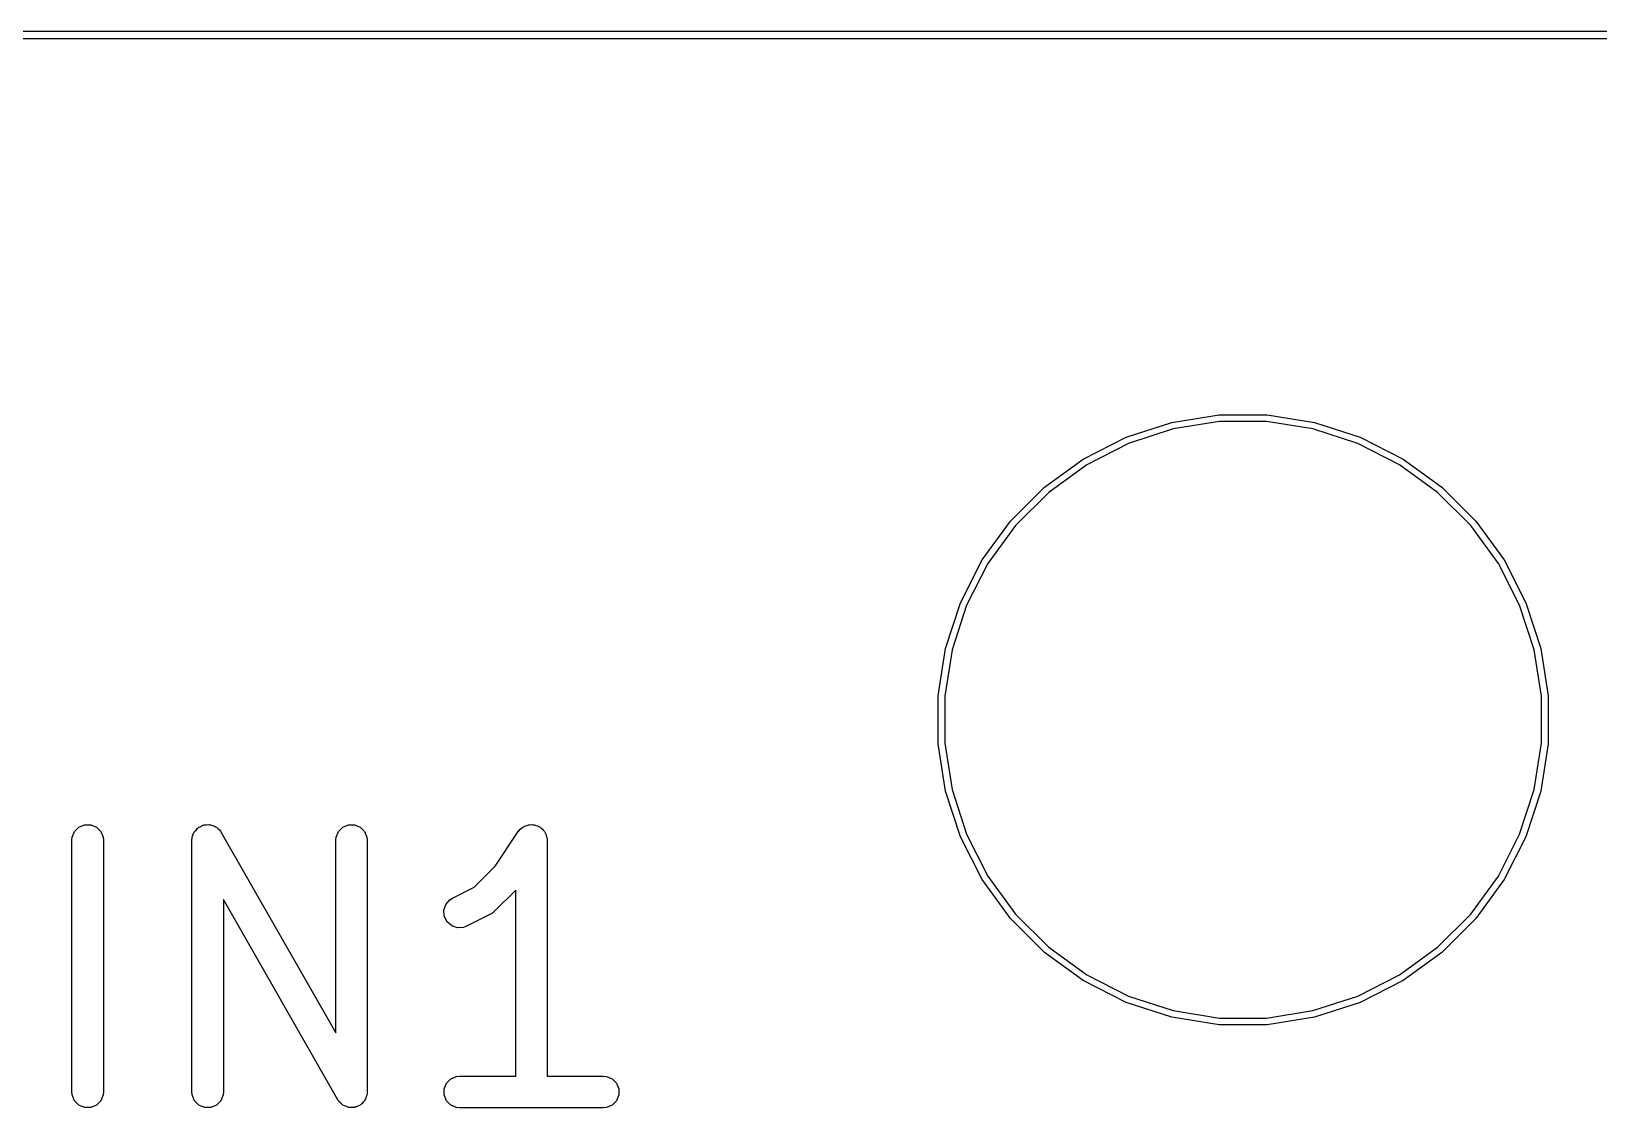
# Model space of a CAD drawing. Header units: inches. Extents: x 3.57 to 5.54, y -5.78 to -1.8.
# Drawn here: x 3.8189 to 4.1252, y -2.0133 to -1.8029 of the extents above; entities that cross this region are included whole.
import ezdxf

# ---------------------------------------------------------------- set-up
doc = ezdxf.new("R2010")
doc.units = ezdxf.units.IN
doc.header["$MEASUREMENT"] = 0
doc.layers.add('F.Silkscreen', color=41, linetype='CONTINUOUS', true_color=0xf2eda1)

msp = doc.modelspace()

# ---------------------------------------------------------------- linework, layer by layer
at = {"layer": 'F.Silkscreen', "linetype": 'CONTINUOUS'}
for p, q in [((3.56644, -1.80289), (5.53494, -1.80289)), ((5.53419, -1.80439), (3.56719, -1.80439)), ((4.0328, -1.88225), (4.04173, -1.87935)), ((4.04173, -1.87935), (4.051, -1.87788)), ((4.0511, -1.87919), (4.04204, -1.88063)), ((4.051, -1.87788), (4.06038, -1.87788)), ((4.06028, -1.87919), (4.0511, -1.87919)), ((4.06934, -1.88063), (4.06028, -1.87919)), ((4.06038, -1.87788), (4.06965, -1.87935)), ((4.06965, -1.87935), (4.07858, -1.88225)), ((4.02444, -1.88651), (4.0328, -1.88225)), ((4.03331, -1.88347), (4.02513, -1.88763)), ((4.04204, -1.88063), (4.03331, -1.88347)), ((4.07807, -1.88347), (4.06934, -1.88063)), ((4.08625, -1.88763), (4.07807, -1.88347)), ((4.07858, -1.88225), (4.08694, -1.88651)), ((4.01685, -1.89202), (4.02444, -1.88651)), ((4.08694, -1.88651), (4.09453, -1.89202)), ((4.02513, -1.88763), (4.01771, -1.89303)), ((4.09367, -1.89303), (4.08625, -1.88763)), ((4.01021, -1.89866), (4.01685, -1.89202)), ((4.09453, -1.89202), (4.10117, -1.89866)), ((4.01771, -1.89303), (4.01122, -1.89952)), ((4.10016, -1.89952), (4.09367, -1.89303)), ((4.0047, -1.90625), (4.01021, -1.89866)), ((4.10117, -1.89866), (4.10668, -1.90625)), ((4.01122, -1.89952), (4.00582, -1.90694)), ((4.10556, -1.90694), (4.10016, -1.89952)), ((4.00044, -1.91461), (4.0047, -1.90625)), ((4.00582, -1.90694), (4.00166, -1.91512)), ((4.10972, -1.91512), (4.10556, -1.90694)), ((4.10668, -1.90625), (4.11094, -1.91461)), ((3.99754, -1.92354), (4.00044, -1.91461)), ((4.00166, -1.91512), (3.99882, -1.92385)), ((4.11256, -1.92385), (4.10972, -1.91512)), ((4.11094, -1.91461), (4.11384, -1.92354)), ((3.99607, -1.93281), (3.99754, -1.92354)), ((3.99882, -1.92385), (3.99738, -1.93291)), ((4.11399, -1.93291), (4.11256, -1.92385)), ((4.11384, -1.92354), (4.11531, -1.93281)), ((3.99607, -1.93291), (3.99607, -1.93281)), ((3.99607, -1.94219), (3.99607, -1.93291)), ((3.99738, -1.93291), (3.99738, -1.94209)), ((4.11399, -1.94209), (4.11399, -1.93291)), ((4.11531, -1.93281), (4.11531, -1.94219)), ((3.99754, -1.95146), (3.99607, -1.94219)), ((3.99738, -1.94209), (3.99882, -1.95115)), ((4.11256, -1.95115), (4.11399, -1.94209)), ((4.11531, -1.94219), (4.11384, -1.95146)), ((4.00044, -1.96039), (3.99754, -1.95146)), ((3.99882, -1.95115), (4.00166, -1.95988)), ((4.10972, -1.95988), (4.11256, -1.95115)), ((4.11384, -1.95146), (4.11094, -1.96039)), ((3.82689, -1.96045), (3.82735, -1.95934)), ((3.82735, -1.95934), (3.8282, -1.95849)), ((3.8282, -1.95849), (3.82931, -1.95803)), ((3.82931, -1.95803), (3.83051, -1.95803)), ((3.83051, -1.95803), (3.83161, -1.95849)), ((3.83161, -1.95849), (3.83246, -1.95934)), ((3.83246, -1.95934), (3.83292, -1.96045)), ((3.85032, -1.96045), (3.85048, -1.96007)), ((3.85048, -1.96007), (3.85059, -1.95968)), ((3.85059, -1.95968), (3.85071, -1.95952)), ((3.85071, -1.95952), (3.85078, -1.95934)), ((3.85078, -1.95934), (3.85107, -1.95905)), ((3.85107, -1.95905), (3.85132, -1.95873)), ((3.85132, -1.95873), (3.85149, -1.95863)), ((3.85149, -1.95863), (3.85163, -1.95849)), ((3.85163, -1.95849), (3.85201, -1.95834)), ((3.85201, -1.95834), (3.85236, -1.95813)), ((3.85236, -1.95813), (3.85256, -1.95811)), ((3.85256, -1.95811), (3.85274, -1.95803)), ((3.85274, -1.95803), (3.85315, -1.95803)), ((3.85315, -1.95803), (3.85356, -1.95798)), ((3.85356, -1.95798), (3.85374, -1.95803)), ((3.85374, -1.95803), (3.85394, -1.95803)), ((3.85394, -1.95803), (3.85432, -1.95819)), ((3.85432, -1.95819), (3.85471, -1.9583)), ((3.85471, -1.9583), (3.85487, -1.95842)), ((3.85487, -1.95842), (3.85505, -1.95849)), ((3.85505, -1.95849), (3.85534, -1.95878)), ((3.85534, -1.95878), (3.85566, -1.95903)), ((3.85566, -1.95903), (3.85584, -1.95928)), ((3.85584, -1.95928), (3.8559, -1.95934)), ((3.8559, -1.95934), (3.85592, -1.9594)), ((3.85592, -1.9594), (3.85601, -1.95952)), ((3.85601, -1.95952), (3.87839, -1.99868)), ((3.87845, -1.96045), (3.8789, -1.95934)), ((3.8789, -1.95934), (3.87975, -1.95849)), ((3.87975, -1.95849), (3.88086, -1.95803)), ((3.88086, -1.95803), (3.88206, -1.95803)), ((3.88206, -1.95803), (3.88317, -1.95849)), ((3.88317, -1.95849), (3.88402, -1.95934)), ((3.88402, -1.95934), (3.88448, -1.96045)), ((3.90954, -1.96612), (3.91405, -1.95934)), ((3.91405, -1.95934), (3.91406, -1.95934)), ((3.91406, -1.95934), (3.91444, -1.95888)), ((3.91406, -1.95934), (3.91406, -1.95934)), ((3.91406, -1.95934), (3.91406, -1.95934)), ((3.91444, -1.95888), (3.91469, -1.95871)), ((3.91469, -1.95871), (3.91491, -1.95849)), ((3.91491, -1.95849), (3.91518, -1.95838)), ((3.91518, -1.95838), (3.91543, -1.95821)), ((3.91543, -1.95821), (3.91573, -1.95815)), ((3.91573, -1.95815), (3.91601, -1.95803)), ((3.91601, -1.95803), (3.91632, -1.95803)), ((3.91632, -1.95803), (3.91661, -1.95797)), ((3.91661, -1.95797), (3.91691, -1.95803)), ((3.91691, -1.95803), (3.91721, -1.95803)), ((3.91721, -1.95803), (3.91749, -1.95815)), ((3.91749, -1.95815), (3.91779, -1.95821)), ((3.91779, -1.95821), (3.91804, -1.95838)), ((3.91804, -1.95838), (3.91832, -1.95849)), ((3.91832, -1.95849), (3.91854, -1.9587)), ((3.91854, -1.9587), (3.91879, -1.95887)), ((3.91879, -1.95887), (3.91896, -1.95913)), ((3.91896, -1.95913), (3.91917, -1.95934)), ((3.91917, -1.95934), (3.91929, -1.95962)), ((3.91929, -1.95962), (3.91945, -1.95987)), ((3.91945, -1.95987), (3.91951, -1.96017)), ((4.00166, -1.95988), (4.00582, -1.96806)), ((4.10556, -1.96806), (4.10972, -1.95988)), ((3.82683, -1.96105), (3.82689, -1.96045)), ((3.82683, -2.01026), (3.82683, -1.96105)), ((3.83292, -1.96045), (3.83298, -1.96105)), ((3.83298, -1.96105), (3.83298, -2.01026)), ((3.85026, -1.96105), (3.85028, -1.96089)), ((3.85026, -2.01026), (3.85026, -1.96105)), ((3.85027, -1.96083), (3.85029, -1.96076)), ((3.85028, -1.96089), (3.85027, -1.96083)), ((3.85029, -1.96076), (3.85032, -1.96045)), ((3.87839, -1.96105), (3.87845, -1.96045)), ((3.87839, -1.99868), (3.87839, -1.96105)), ((3.88448, -1.96045), (3.88454, -1.96105)), ((3.88454, -1.96105), (3.88454, -2.01026)), ((3.91951, -1.96017), (3.91963, -1.96045)), ((3.91963, -1.96045), (3.91969, -1.96104)), ((3.91969, -1.96104), (3.91969, -1.96105)), ((3.91969, -1.96105), (3.91969, -1.96105)), ((3.91969, -1.96105), (3.91969, -1.96105)), ((3.91969, -1.96105), (3.91969, -2.00719)), ((4.0047, -1.96875), (4.00044, -1.96039)), ((4.11094, -1.96039), (4.10668, -1.96875)), ((3.90542, -1.97024), (3.90954, -1.96612)), ((4.01021, -1.97634), (4.0047, -1.96875)), ((4.00582, -1.96806), (4.01122, -1.97548)), ((4.10016, -1.97548), (4.10556, -1.96806)), ((4.10668, -1.96875), (4.10117, -1.97634)), ((3.90067, -1.97268), (3.90118, -1.97236)), ((3.90118, -1.97236), (3.90542, -1.97024)), ((3.91354, -1.97082), (3.90942, -1.97494)), ((3.91354, -2.00719), (3.91354, -1.97082)), ((3.87879, -2.01179), (3.85642, -1.97263)), ((3.85642, -1.97263), (3.85642, -2.01026)), ((3.8995, -1.97473), (3.89988, -1.97359)), ((3.89959, -1.97592), (3.8995, -1.97473)), ((3.89988, -1.97359), (3.90067, -1.97268)), ((3.90887, -1.97535), (3.90862, -1.97552)), ((3.90895, -1.97532), (3.90887, -1.97535)), ((3.90903, -1.97525), (3.90895, -1.97532)), ((3.90913, -1.9752), (3.90903, -1.97525)), ((3.90918, -1.97513), (3.90913, -1.9752)), ((3.90942, -1.97494), (3.90918, -1.97513)), ((3.90012, -1.977), (3.89959, -1.97592)), ((3.90103, -1.97778), (3.90012, -1.977)), ((3.90217, -1.97816), (3.90103, -1.97778)), ((3.90337, -1.97808), (3.90217, -1.97816)), ((3.90393, -1.97786), (3.90337, -1.97808)), ((3.90862, -1.97552), (3.90393, -1.97786)), ((4.01685, -1.98298), (4.01021, -1.97634)), ((4.01122, -1.97548), (4.01771, -1.98197)), ((4.09367, -1.98197), (4.10016, -1.97548)), ((4.10117, -1.97634), (4.09453, -1.98298)), ((4.02444, -1.98849), (4.01685, -1.98298)), ((4.01771, -1.98197), (4.02513, -1.98737)), ((4.08625, -1.98737), (4.09367, -1.98197)), ((4.09453, -1.98298), (4.08694, -1.98849)), ((4.02513, -1.98737), (4.03331, -1.99153)), ((4.07807, -1.99153), (4.08625, -1.98737)), ((4.0328, -1.99275), (4.02444, -1.98849)), ((4.08694, -1.98849), (4.07858, -1.99275)), ((4.04173, -1.99565), (4.0328, -1.99275)), ((4.03331, -1.99153), (4.04204, -1.99437)), ((4.06934, -1.99437), (4.07807, -1.99153)), ((4.07858, -1.99275), (4.06965, -1.99565)), ((4.051, -1.99712), (4.04173, -1.99565)), ((4.04204, -1.99437), (4.0511, -1.99581)), ((4.0511, -1.99581), (4.06028, -1.99581)), ((4.06028, -1.99581), (4.06934, -1.99437)), ((4.06965, -1.99565), (4.06038, -1.99712)), ((4.06038, -1.99712), (4.051, -1.99712)), ((3.89954, -2.00966), (3.9, -2.00855)), ((3.9, -2.00855), (3.90084, -2.0077)), ((3.90084, -2.0077), (3.90195, -2.00725)), ((3.90195, -2.00725), (3.90255, -2.00719)), ((3.90255, -2.00719), (3.91354, -2.00719)), ((3.91969, -2.00719), (3.93067, -2.00719)), ((3.93067, -2.00719), (3.93127, -2.00725)), ((3.93127, -2.00725), (3.93238, -2.0077)), ((3.93238, -2.0077), (3.93323, -2.00855)), ((3.93323, -2.00855), (3.93369, -2.00966)), ((3.82689, -2.01086), (3.82683, -2.01026)), ((3.82735, -2.01197), (3.82689, -2.01086)), ((3.8282, -2.01282), (3.82735, -2.01197)), ((3.83246, -2.01197), (3.83161, -2.01282)), ((3.83292, -2.01086), (3.83246, -2.01197)), ((3.83298, -2.01026), (3.83292, -2.01086)), ((3.85032, -2.01086), (3.85026, -2.01026)), ((3.85078, -2.01197), (3.85032, -2.01086)), ((3.85163, -2.01282), (3.85078, -2.01197)), ((3.8559, -2.01197), (3.85505, -2.01282)), ((3.85636, -2.01086), (3.8559, -2.01197)), ((3.85642, -2.01026), (3.85636, -2.01086)), ((3.87888, -2.01191), (3.87879, -2.01179)), ((3.8789, -2.01197), (3.87888, -2.01191)), ((3.87896, -2.01203), (3.8789, -2.01197)), ((3.87914, -2.01228), (3.87896, -2.01203)), ((3.88402, -2.01197), (3.88373, -2.01226)), ((3.88409, -2.01179), (3.88402, -2.01197)), ((3.88421, -2.01163), (3.88409, -2.01179)), ((3.88432, -2.01124), (3.88421, -2.01163)), ((3.88448, -2.01086), (3.88432, -2.01124)), ((3.88451, -2.01056), (3.88448, -2.01086)), ((3.88453, -2.01048), (3.88451, -2.01056)), ((3.88454, -2.01026), (3.88452, -2.01042)), ((3.88452, -2.01042), (3.88453, -2.01048)), ((3.89954, -2.01086), (3.89954, -2.00966)), ((3.9, -2.01197), (3.89954, -2.01086)), ((3.90084, -2.01282), (3.9, -2.01197)), ((3.93323, -2.01197), (3.93238, -2.01282)), ((3.93369, -2.01086), (3.93323, -2.01197)), ((3.93369, -2.00966), (3.93369, -2.01086)), ((3.82931, -2.01328), (3.8282, -2.01282)), ((3.83051, -2.01328), (3.82931, -2.01328)), ((3.83161, -2.01282), (3.83051, -2.01328)), ((3.85274, -2.01328), (3.85163, -2.01282)), ((3.85394, -2.01328), (3.85274, -2.01328)), ((3.85505, -2.01282), (3.85394, -2.01328)), ((3.87946, -2.01253), (3.87914, -2.01228)), ((3.87975, -2.01282), (3.87946, -2.01253)), ((3.87993, -2.01289), (3.87975, -2.01282)), ((3.88009, -2.01301), (3.87993, -2.01289)), ((3.88048, -2.01312), (3.88009, -2.01301)), ((3.88086, -2.01328), (3.88048, -2.01312)), ((3.88106, -2.01328), (3.88086, -2.01328)), ((3.88125, -2.01333), (3.88106, -2.01328)), ((3.88165, -2.01328), (3.88125, -2.01333)), ((3.88206, -2.01328), (3.88165, -2.01328)), ((3.88224, -2.0132), (3.88206, -2.01328)), ((3.88244, -2.01318), (3.88224, -2.0132)), ((3.88279, -2.01298), (3.88244, -2.01318)), ((3.88317, -2.01282), (3.88279, -2.01298)), ((3.88331, -2.01268), (3.88317, -2.01282)), ((3.88348, -2.01258), (3.88331, -2.01268)), ((3.88373, -2.01226), (3.88348, -2.01258)), ((3.90195, -2.01328), (3.90084, -2.01282)), ((3.90255, -2.01334), (3.90195, -2.01328)), ((3.93067, -2.01334), (3.90255, -2.01334)), ((3.93127, -2.01328), (3.93067, -2.01334)), ((3.93238, -2.01282), (3.93127, -2.01328))]:
    msp.add_line(p, q, dxfattribs=at)

doc.saveas('drawing.dxf')
